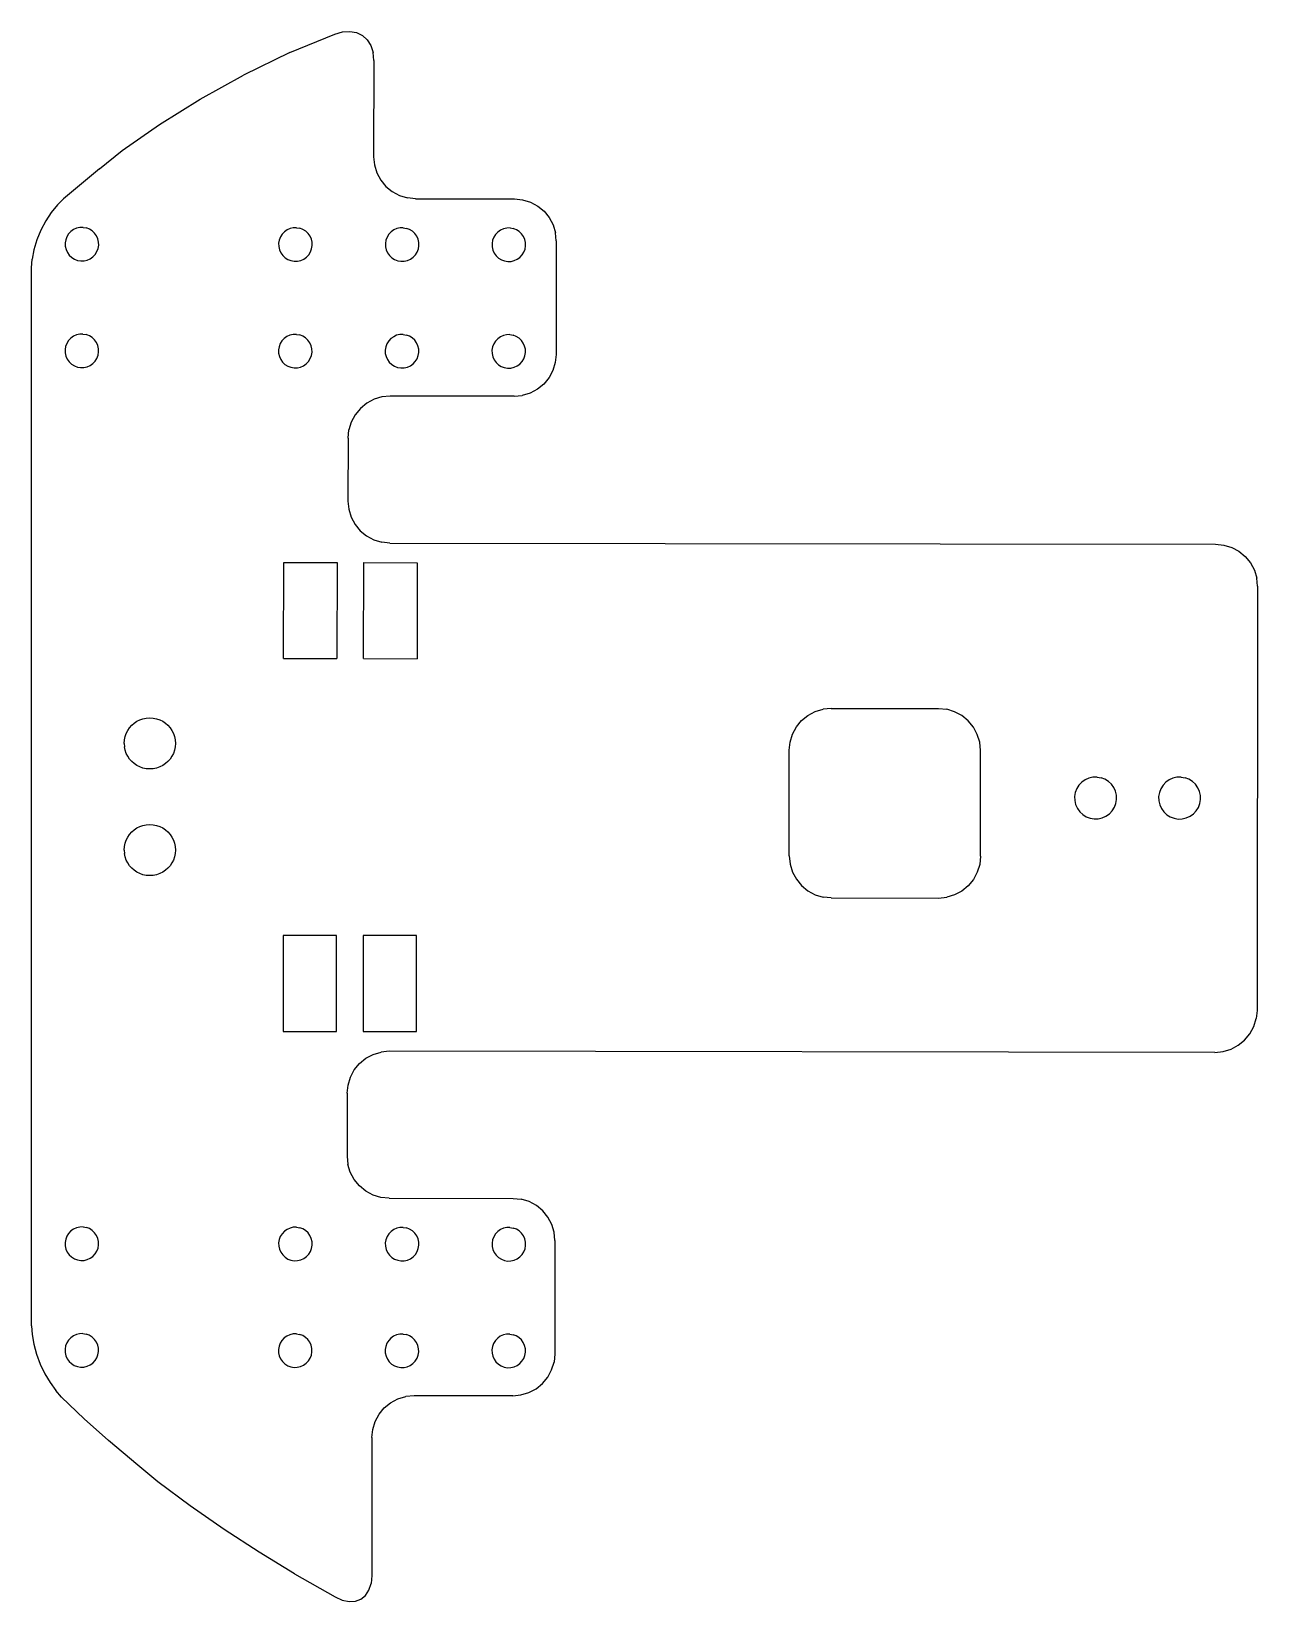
# Model space of a CAD drawing. Extents: x -13.4 to 15.8, y -19 to 18.3.
import ezdxf

# ---------------------------------------------------------------- set-up
doc = ezdxf.new("R2010")
doc.units = 0

msp = doc.modelspace()

# ---------------------------------------------------------------- linework, layer by layer
for p, q in [((-6.18, 18.281, 0), (-5.999, 18.335, 0)), ((-5.999, 18.335, 0), (-5.826, 18.349, 0)), ((-5.826, 18.349, 0), (-5.666, 18.321, 0)), ((-5.666, 18.321, 0), (-5.525, 18.254, 0)), ((-7.255, 17.843, 0), (-6.18, 18.281, 0)), ((-5.525, 18.254, 0), (-5.41, 18.149, 0)), ((-5.41, 18.149, 0), (-5.325, 18.011, 0)), ((-5.325, 18.011, 0), (-5.273, 17.845, 0)), ((-7.255, 17.843, 0), (-8.359, 17.303, 0)), ((-5.255, 17.657, 0), (-5.273, 17.845, 0)), ((-5.255, 17.657, 0), (-5.258, 15.365, 0)), ((-9.39, 16.732, 0), (-8.359, 17.303, 0)), ((-10.352, 16.132, 0), (-9.39, 16.732, 0)), ((-11.242, 15.509, 0), (-10.352, 16.132, 0)), ((-11.783, 15.08, 0), (-11.242, 15.509, 0)), ((-5.258, 15.365, 0), (-5.239, 15.17, 0)), ((-11.783, 15.08, 0), (-12.636, 14.363, 0)), ((-5.239, 15.17, 0), (-5.182, 14.982, 0)), ((-5.182, 14.982, 0), (-5.09, 14.809, 0)), ((-5.09, 14.809, 0), (-4.966, 14.657, 0)), ((-4.966, 14.657, 0), (-4.815, 14.533, 0)), ((-12.785, 14.218, 0), (-12.929, 14.04, 0)), ((-12.636, 14.363, 0), (-12.785, 14.218, 0)), ((-4.815, 14.533, 0), (-4.642, 14.44, 0)), ((-4.642, 14.44, 0), (-4.454, 14.383, 0)), ((-4.259, 14.364, 0), (-4.454, 14.383, 0)), ((-4.259, 14.364, 0), (-1.909, 14.361, 0)), ((-1.909, 14.361, 0), (-1.714, 14.341, 0)), ((-1.714, 14.341, 0), (-1.527, 14.284, 0)), ((-1.527, 14.284, 0), (-1.354, 14.191, 0)), ((-13.061, 13.837, 0), (-13.177, 13.615, 0)), ((-12.929, 14.04, 0), (-13.061, 13.837, 0)), ((-1.354, 14.191, 0), (-1.203, 14.067, 0)), ((-1.203, 14.067, 0), (-1.078, 13.915, 0)), ((-1.078, 13.915, 0), (-0.986, 13.742, 0)), ((-13.177, 13.615, 0), (-13.272, 13.383, 0)), ((-12.558, 13.461, 0), (-12.586, 13.388, 0)), ((-12.516, 13.528, 0), (-12.558, 13.461, 0)), ((-12.462, 13.585, 0), (-12.516, 13.528, 0)), ((-12.398, 13.63, 0), (-12.462, 13.585, 0)), ((-12.327, 13.662, 0), (-12.398, 13.63, 0)), ((-12.25, 13.68, 0), (-12.327, 13.662, 0)), ((-12.172, 13.682, 0), (-12.25, 13.68, 0)), ((-12.172, 13.682, 0), (-12.094, 13.669, 0)), ((-12.021, 13.641, 0), (-12.094, 13.669, 0)), ((-11.955, 13.599, 0), (-12.021, 13.641, 0)), ((-11.898, 13.545, 0), (-11.955, 13.599, 0)), ((-11.852, 13.481, 0), (-11.898, 13.545, 0)), ((-11.82, 13.41, 0), (-11.852, 13.481, 0)), ((-7.436, 13.521, 0), (-7.478, 13.455, 0)), ((-7.382, 13.578, 0), (-7.436, 13.521, 0)), ((-7.318, 13.624, 0), (-7.382, 13.578, 0)), ((-7.247, 13.656, 0), (-7.318, 13.624, 0)), ((-7.17, 13.673, 0), (-7.247, 13.656, 0)), ((-7.092, 13.675, 0), (-7.17, 13.673, 0)), ((-7.092, 13.675, 0), (-7.014, 13.662, 0)), ((-6.941, 13.634, 0), (-7.014, 13.662, 0)), ((-6.875, 13.593, 0), (-6.941, 13.634, 0)), ((-6.818, 13.539, 0), (-6.875, 13.593, 0)), ((-6.772, 13.475, 0), (-6.818, 13.539, 0)), ((-6.74, 13.403, 0), (-6.772, 13.475, 0)), ((-4.896, 13.518, 0), (-4.938, 13.451, 0)), ((-4.842, 13.575, 0), (-4.896, 13.518, 0)), ((-4.778, 13.62, 0), (-4.842, 13.575, 0)), ((-4.707, 13.652, 0), (-4.778, 13.62, 0)), ((-4.63, 13.67, 0), (-4.707, 13.652, 0)), ((-4.552, 13.672, 0), (-4.63, 13.67, 0)), ((-4.552, 13.672, 0), (-4.474, 13.659, 0)), ((-4.401, 13.631, 0), (-4.474, 13.659, 0)), ((-4.335, 13.589, 0), (-4.401, 13.631, 0)), ((-4.278, 13.535, 0), (-4.335, 13.589, 0)), ((-4.232, 13.471, 0), (-4.278, 13.535, 0)), ((-4.2, 13.4, 0), (-4.232, 13.471, 0)), ((-2.356, 13.514, 0), (-2.398, 13.448, 0)), ((-2.302, 13.571, 0), (-2.356, 13.514, 0)), ((-2.238, 13.617, 0), (-2.302, 13.571, 0)), ((-2.167, 13.649, 0), (-2.238, 13.617, 0)), ((-2.09, 13.666, 0), (-2.167, 13.649, 0)), ((-2.012, 13.669, 0), (-2.09, 13.666, 0)), ((-2.012, 13.669, 0), (-1.934, 13.655, 0)), ((-1.861, 13.627, 0), (-1.934, 13.655, 0)), ((-1.795, 13.586, 0), (-1.861, 13.627, 0)), ((-1.738, 13.532, 0), (-1.795, 13.586, 0)), ((-1.692, 13.468, 0), (-1.738, 13.532, 0)), ((-1.66, 13.396, 0), (-1.692, 13.468, 0)), ((-0.986, 13.742, 0), (-0.93, 13.554, 0)), ((-0.911, 13.359, 0), (-0.93, 13.554, 0)), ((-13.343, 13.151, 0), (-13.387, 12.927, 0)), ((-13.272, 13.383, 0), (-13.343, 13.151, 0)), ((-12.586, 13.388, 0), (-12.599, 13.311, 0)), ((-12.599, 13.311, 0), (-12.596, 13.232, 0)), ((-12.596, 13.232, 0), (-12.579, 13.156, 0)), ((-12.579, 13.156, 0), (-12.547, 13.084, 0)), ((-11.883, 13.038, 0), (-11.842, 13.104, 0)), ((-11.842, 13.104, 0), (-11.814, 13.178, 0)), ((-11.803, 13.333, 0), (-11.82, 13.41, 0)), ((-11.814, 13.178, 0), (-11.801, 13.255, 0)), ((-11.801, 13.255, 0), (-11.803, 13.333, 0)), ((-7.506, 13.381, 0), (-7.519, 13.304, 0)), ((-7.519, 13.304, 0), (-7.516, 13.226, 0)), ((-7.516, 13.226, 0), (-7.499, 13.149, 0)), ((-7.478, 13.455, 0), (-7.506, 13.381, 0)), ((-7.499, 13.149, 0), (-7.467, 13.078, 0)), ((-6.803, 13.031, 0), (-6.762, 13.098, 0)), ((-6.762, 13.098, 0), (-6.734, 13.171, 0)), ((-6.723, 13.327, 0), (-6.74, 13.403, 0)), ((-6.734, 13.171, 0), (-6.721, 13.248, 0)), ((-6.721, 13.248, 0), (-6.723, 13.327, 0)), ((-4.966, 13.378, 0), (-4.979, 13.301, 0)), ((-4.979, 13.301, 0), (-4.976, 13.222, 0)), ((-4.976, 13.222, 0), (-4.959, 13.146, 0)), ((-4.938, 13.451, 0), (-4.966, 13.378, 0)), ((-4.959, 13.146, 0), (-4.927, 13.074, 0)), ((-4.263, 13.028, 0), (-4.222, 13.094, 0)), ((-4.222, 13.094, 0), (-4.194, 13.168, 0)), ((-4.183, 13.323, 0), (-4.2, 13.4, 0)), ((-4.194, 13.168, 0), (-4.181, 13.245, 0)), ((-4.181, 13.245, 0), (-4.183, 13.323, 0)), ((-2.426, 13.375, 0), (-2.439, 13.297, 0)), ((-2.439, 13.297, 0), (-2.436, 13.219, 0)), ((-2.436, 13.219, 0), (-2.419, 13.143, 0)), ((-2.398, 13.448, 0), (-2.426, 13.375, 0)), ((-2.419, 13.143, 0), (-2.387, 13.071, 0)), ((-1.723, 13.025, 0), (-1.682, 13.091, 0)), ((-1.682, 13.091, 0), (-1.654, 13.164, 0)), ((-1.643, 13.32, 0), (-1.66, 13.396, 0)), ((-1.654, 13.164, 0), (-1.641, 13.242, 0)), ((-1.641, 13.242, 0), (-1.643, 13.32, 0)), ((-0.911, 13.359, 0), (-0.914, 10.659, 0)), ((-13.402, -12.473), (-13.401, 12.719, 0)), ((-13.401, 12.719, 0), (-13.387, 12.927, 0)), ((-12.547, 13.084, 0), (-12.501, 13.021, 0)), ((-12.501, 13.021, 0), (-12.444, 12.967, 0)), ((-12.444, 12.967, 0), (-12.378, 12.925, 0)), ((-12.378, 12.925, 0), (-12.305, 12.897, 0)), ((-12.305, 12.897, 0), (-12.228, 12.884, 0)), ((-12.228, 12.884, 0), (-12.149, 12.886, 0)), ((-12.149, 12.886, 0), (-12.073, 12.904, 0)), ((-12.073, 12.904, 0), (-12.001, 12.936, 0)), ((-12.001, 12.936, 0), (-11.937, 12.981, 0)), ((-11.937, 12.981, 0), (-11.883, 13.038, 0)), ((-7.467, 13.078, 0), (-7.421, 13.014, 0)), ((-7.421, 13.014, 0), (-7.364, 12.96, 0)), ((-7.364, 12.96, 0), (-7.298, 12.918, 0)), ((-7.298, 12.918, 0), (-7.225, 12.89, 0)), ((-7.225, 12.89, 0), (-7.148, 12.877, 0)), ((-7.148, 12.877, 0), (-7.069, 12.879, 0)), ((-7.069, 12.879, 0), (-6.993, 12.897, 0)), ((-6.993, 12.897, 0), (-6.921, 12.929, 0)), ((-6.921, 12.929, 0), (-6.857, 12.974, 0)), ((-6.857, 12.974, 0), (-6.803, 13.031, 0)), ((-4.927, 13.074, 0), (-4.881, 13.01, 0)), ((-4.881, 13.01, 0), (-4.824, 12.957, 0)), ((-4.824, 12.957, 0), (-4.758, 12.915, 0)), ((-4.758, 12.915, 0), (-4.685, 12.887, 0)), ((-4.685, 12.887, 0), (-4.608, 12.874, 0)), ((-4.608, 12.874, 0), (-4.529, 12.876, 0)), ((-4.529, 12.876, 0), (-4.453, 12.894, 0)), ((-4.453, 12.894, 0), (-4.381, 12.926, 0)), ((-4.381, 12.926, 0), (-4.317, 12.971, 0)), ((-4.317, 12.971, 0), (-4.263, 13.028, 0)), ((-2.387, 13.071, 0), (-2.341, 13.007, 0)), ((-2.341, 13.007, 0), (-2.284, 12.953, 0)), ((-2.284, 12.953, 0), (-2.218, 12.912, 0)), ((-2.218, 12.912, 0), (-2.145, 12.884, 0)), ((-2.145, 12.884, 0), (-2.068, 12.87, 0)), ((-2.068, 12.87, 0), (-1.989, 12.873, 0)), ((-1.989, 12.873, 0), (-1.913, 12.89, 0)), ((-1.913, 12.89, 0), (-1.841, 12.922, 0)), ((-1.841, 12.922, 0), (-1.777, 12.968, 0)), ((-1.777, 12.968, 0), (-1.723, 13.025, 0)), ((-12.589, 10.848, 0), (-12.602, 10.771, 0)), ((-12.561, 10.921, 0), (-12.589, 10.848, 0)), ((-12.519, 10.988, 0), (-12.561, 10.921, 0)), ((-12.465, 11.045, 0), (-12.519, 10.988, 0)), ((-12.401, 11.09, 0), (-12.465, 11.045, 0)), ((-12.33, 11.122, 0), (-12.401, 11.09, 0)), ((-12.253, 11.14, 0), (-12.33, 11.122, 0)), ((-12.175, 11.142, 0), (-12.253, 11.14, 0)), ((-12.175, 11.142, 0), (-12.098, 11.129, 0)), ((-12.024, 11.101, 0), (-12.098, 11.129, 0)), ((-11.958, 11.059, 0), (-12.024, 11.101, 0)), ((-11.901, 11.005, 0), (-11.958, 11.059, 0)), ((-11.856, 10.941, 0), (-11.901, 11.005, 0)), ((-11.824, 10.87, 0), (-11.856, 10.941, 0)), ((-11.806, 10.793, 0), (-11.824, 10.87, 0)), ((-7.481, 10.915, 0), (-7.509, 10.841, 0)), ((-7.439, 10.981, 0), (-7.481, 10.915, 0)), ((-7.385, 11.038, 0), (-7.439, 10.981, 0)), ((-7.321, 11.084, 0), (-7.385, 11.038, 0)), ((-7.25, 11.116, 0), (-7.321, 11.084, 0)), ((-7.173, 11.133, 0), (-7.25, 11.116, 0)), ((-7.095, 11.135, 0), (-7.173, 11.133, 0)), ((-7.095, 11.135, 0), (-7.018, 11.122, 0)), ((-6.944, 11.094, 0), (-7.018, 11.122, 0)), ((-6.878, 11.053, 0), (-6.944, 11.094, 0)), ((-6.821, 10.999, 0), (-6.878, 11.053, 0)), ((-6.776, 10.935, 0), (-6.821, 10.999, 0)), ((-6.744, 10.863, 0), (-6.776, 10.935, 0)), ((-6.726, 10.787, 0), (-6.744, 10.863, 0)), ((-4.941, 10.911, 0), (-4.969, 10.838, 0)), ((-4.899, 10.978, 0), (-4.941, 10.911, 0)), ((-4.845, 11.035, 0), (-4.899, 10.978, 0)), ((-4.781, 11.08, 0), (-4.845, 11.035, 0)), ((-4.71, 11.112, 0), (-4.781, 11.08, 0)), ((-4.633, 11.13, 0), (-4.71, 11.112, 0)), ((-4.555, 11.132, 0), (-4.633, 11.13, 0)), ((-4.555, 11.132, 0), (-4.478, 11.119, 0)), ((-4.404, 11.091, 0), (-4.478, 11.119, 0)), ((-4.338, 11.049, 0), (-4.404, 11.091, 0)), ((-4.281, 10.995, 0), (-4.338, 11.049, 0)), ((-4.236, 10.931, 0), (-4.281, 10.995, 0)), ((-4.204, 10.86, 0), (-4.236, 10.931, 0)), ((-4.186, 10.783, 0), (-4.204, 10.86, 0)), ((-2.401, 10.908, 0), (-2.429, 10.835, 0)), ((-2.359, 10.974, 0), (-2.401, 10.908, 0)), ((-2.305, 11.031, 0), (-2.359, 10.974, 0)), ((-2.241, 11.077, 0), (-2.305, 11.031, 0)), ((-2.17, 11.109, 0), (-2.241, 11.077, 0)), ((-2.093, 11.126, 0), (-2.17, 11.109, 0)), ((-2.015, 11.129, 0), (-2.093, 11.126, 0)), ((-2.015, 11.129, 0), (-1.938, 11.115, 0)), ((-1.864, 11.087, 0), (-1.938, 11.115, 0)), ((-1.798, 11.046, 0), (-1.864, 11.087, 0)), ((-1.741, 10.992, 0), (-1.798, 11.046, 0)), ((-1.696, 10.928, 0), (-1.741, 10.992, 0)), ((-1.664, 10.856, 0), (-1.696, 10.928, 0)), ((-1.646, 10.78, 0), (-1.664, 10.856, 0)), ((-12.602, 10.771, 0), (-12.6, 10.692, 0)), ((-12.6, 10.692, 0), (-12.582, 10.616, 0)), ((-12.582, 10.616, 0), (-12.55, 10.544, 0)), ((-12.55, 10.544, 0), (-12.505, 10.481, 0)), ((-12.505, 10.481, 0), (-12.448, 10.427, 0)), ((-11.941, 10.441, 0), (-11.887, 10.498, 0)), ((-11.887, 10.498, 0), (-11.845, 10.564, 0)), ((-11.845, 10.564, 0), (-11.817, 10.638, 0)), ((-11.817, 10.638, 0), (-11.804, 10.715, 0)), ((-11.804, 10.715, 0), (-11.806, 10.793, 0)), ((-7.509, 10.841, 0), (-7.522, 10.764, 0)), ((-7.522, 10.764, 0), (-7.52, 10.686, 0)), ((-7.52, 10.686, 0), (-7.502, 10.609, 0)), ((-7.502, 10.609, 0), (-7.47, 10.538, 0)), ((-7.47, 10.538, 0), (-7.425, 10.474, 0)), ((-7.425, 10.474, 0), (-7.368, 10.42, 0)), ((-6.861, 10.434, 0), (-6.807, 10.491, 0)), ((-6.807, 10.491, 0), (-6.765, 10.558, 0)), ((-6.765, 10.558, 0), (-6.737, 10.631, 0)), ((-6.737, 10.631, 0), (-6.724, 10.708, 0)), ((-6.724, 10.708, 0), (-6.726, 10.787, 0)), ((-4.969, 10.838, 0), (-4.982, 10.761, 0)), ((-4.982, 10.761, 0), (-4.98, 10.682, 0)), ((-4.98, 10.682, 0), (-4.962, 10.606, 0)), ((-4.962, 10.606, 0), (-4.93, 10.534, 0)), ((-4.93, 10.534, 0), (-4.885, 10.47, 0)), ((-4.885, 10.47, 0), (-4.828, 10.417, 0)), ((-4.321, 10.431, 0), (-4.267, 10.488, 0)), ((-4.267, 10.488, 0), (-4.225, 10.554, 0)), ((-4.225, 10.554, 0), (-4.197, 10.628, 0)), ((-4.197, 10.628, 0), (-4.184, 10.705, 0)), ((-4.184, 10.705, 0), (-4.186, 10.783, 0)), ((-2.429, 10.835, 0), (-2.442, 10.757, 0)), ((-2.442, 10.757, 0), (-2.44, 10.679, 0)), ((-2.44, 10.679, 0), (-2.422, 10.603, 0)), ((-2.422, 10.603, 0), (-2.39, 10.531, 0)), ((-2.39, 10.531, 0), (-2.345, 10.467, 0)), ((-1.781, 10.428, 0), (-1.727, 10.485, 0)), ((-1.727, 10.485, 0), (-1.685, 10.551, 0)), ((-1.685, 10.551, 0), (-1.657, 10.624, 0)), ((-1.657, 10.624, 0), (-1.644, 10.702, 0)), ((-1.644, 10.702, 0), (-1.646, 10.78, 0)), ((-0.914, 10.659, 0), (-0.934, 10.464, 0)), ((-12.448, 10.427, 0), (-12.381, 10.385, 0)), ((-12.381, 10.385, 0), (-12.308, 10.357, 0)), ((-12.308, 10.357, 0), (-12.231, 10.344, 0)), ((-12.231, 10.344, 0), (-12.152, 10.346, 0)), ((-12.152, 10.346, 0), (-12.076, 10.364, 0)), ((-12.076, 10.364, 0), (-12.004, 10.396, 0)), ((-12.004, 10.396, 0), (-11.941, 10.441, 0)), ((-7.368, 10.42, 0), (-7.301, 10.378, 0)), ((-7.301, 10.378, 0), (-7.228, 10.35, 0)), ((-7.228, 10.35, 0), (-7.151, 10.337, 0)), ((-7.151, 10.337, 0), (-7.072, 10.339, 0)), ((-7.072, 10.339, 0), (-6.996, 10.357, 0)), ((-6.996, 10.357, 0), (-6.924, 10.389, 0)), ((-6.924, 10.389, 0), (-6.861, 10.434, 0)), ((-4.828, 10.417, 0), (-4.761, 10.375, 0)), ((-4.761, 10.375, 0), (-4.688, 10.347, 0)), ((-4.688, 10.347, 0), (-4.611, 10.334, 0)), ((-4.611, 10.334, 0), (-4.532, 10.336, 0)), ((-4.532, 10.336, 0), (-4.456, 10.354, 0)), ((-4.456, 10.354, 0), (-4.384, 10.386, 0)), ((-4.384, 10.386, 0), (-4.321, 10.431, 0)), ((-2.345, 10.467, 0), (-2.288, 10.413, 0)), ((-2.288, 10.413, 0), (-2.221, 10.372, 0)), ((-2.221, 10.372, 0), (-2.148, 10.344, 0)), ((-2.148, 10.344, 0), (-2.071, 10.33, 0)), ((-2.071, 10.33, 0), (-1.992, 10.333, 0)), ((-1.992, 10.333, 0), (-1.916, 10.35, 0)), ((-1.916, 10.35, 0), (-1.844, 10.382, 0)), ((-1.844, 10.382, 0), (-1.781, 10.428, 0)), ((-1.084, 10.104, 0), (-1.208, 9.952, 0)), ((-0.991, 10.277, 0), (-1.084, 10.104, 0)), ((-0.934, 10.464, 0), (-0.991, 10.277, 0)), ((-1.533, 9.736, 0), (-1.72, 9.679, 0)), ((-1.36, 9.828, 0), (-1.533, 9.736, 0)), ((-1.208, 9.952, 0), (-1.36, 9.828, 0)), ((-5.573, 9.372, 0), (-5.698, 9.221, 0)), ((-5.421, 9.497, 0), (-5.573, 9.372, 0)), ((-5.248, 9.589, 0), (-5.421, 9.497, 0)), ((-5.061, 9.645, 0), (-5.248, 9.589, 0)), ((-4.866, 9.664, 0), (-5.061, 9.645, 0)), ((-1.916, 9.661, 0), (-4.866, 9.664, 0)), ((-1.916, 9.661, 0), (-1.72, 9.679, 0)), ((-5.79, 9.048, 0), (-5.847, 8.861, 0)), ((-5.698, 9.221, 0), (-5.79, 9.048, 0)), ((-5.867, 8.666, 0), (-5.869, 7.166, 0)), ((-5.867, 8.666, 0), (-5.847, 8.861, 0)), ((-5.869, 7.166, 0), (-5.85, 6.971, 0)), ((-5.85, 6.971, 0), (-5.793, 6.783, 0)), ((-5.793, 6.783, 0), (-5.701, 6.61, 0)), ((-5.701, 6.61, 0), (-5.577, 6.458, 0)), ((-5.577, 6.458, 0), (-5.426, 6.334, 0)), ((-5.426, 6.334, 0), (-5.253, 6.241, 0)), ((-5.253, 6.241, 0), (-5.065, 6.184, 0)), ((-4.87, 6.164, 0), (-5.065, 6.184, 0)), ((-4.87, 6.164, 0), (14.78, 6.138, 0)), ((14.78, 6.138, 0), (14.975, 6.119, 0)), ((14.975, 6.119, 0), (15.162, 6.062, 0)), ((15.162, 6.062, 0), (15.335, 5.969, 0)), ((-7.401, 3.419, 0), (-7.395, 5.705, 0)), ((-7.395, 5.705, 0), (-6.125, 5.702, 0)), ((-6.125, 5.702, 0), (-6.131, 3.416, 0)), ((-5.496, 3.414, 0), (-5.49, 5.7, 0)), ((-5.49, 5.7, 0), (-4.22, 5.697, 0)), ((-4.22, 5.697, 0), (-4.226, 3.411, 0)), ((15.335, 5.969, 0), (15.487, 5.845, 0)), ((15.487, 5.845, 0), (15.611, 5.693, 0)), ((15.611, 5.693, 0), (15.703, 5.52, 0)), ((15.703, 5.52, 0), (15.76, 5.332, 0)), ((15.778, 5.137, 0), (15.76, 5.332, 0)), ((15.778, 5.137, 0), (15.765, -4.963, 0)), ((-7.401, 3.419, 0), (-6.131, 3.416, 0)), ((-5.496, 3.414, 0), (-4.226, 3.411, 0)), ((-11.016, 1.827, 0), (-10.957, 1.878, 0)), ((-10.957, 1.878, 0), (-10.893, 1.922, 0)), ((-10.893, 1.922, 0), (-10.822, 1.957, 0)), ((-10.822, 1.957, 0), (-10.747, 1.983, 0)), ((-10.747, 1.983, 0), (-10.668, 2, 0)), ((-10.668, 2, 0), (-10.585, 2.005, 0)), ((-10.585, 2.005, 0), (-10.502, 2, 0)), ((-10.502, 2, 0), (-10.423, 1.983, 0)), ((-10.423, 1.983, 0), (-10.348, 1.957, 0)), ((-10.348, 1.957, 0), (-10.277, 1.922, 0)), ((-10.277, 1.922, 0), (-10.213, 1.878, 0)), ((-10.213, 1.878, 0), (-10.154, 1.827, 0)), ((4.803, 1.787, 0), (4.927, 1.938, 0)), ((4.927, 1.938, 0), (5.079, 2.062, 0)), ((5.079, 2.062, 0), (5.252, 2.154, 0)), ((5.252, 2.154, 0), (5.439, 2.211, 0)), ((5.634, 2.23, 0), (5.439, 2.211, 0)), ((5.634, 2.23, 0), (8.185, 2.227, 0)), ((8.185, 2.227, 0), (8.38, 2.207, 0)), ((8.568, 2.15, 0), (8.38, 2.207, 0)), ((8.741, 2.058, 0), (8.568, 2.15, 0)), ((8.892, 1.933, 0), (8.741, 2.058, 0)), ((9.017, 1.781, 0), (8.892, 1.933, 0)), ((-11.189, 1.478, 0), (-11.173, 1.558, 0)), ((-11.173, 1.558, 0), (-11.147, 1.633, 0)), ((-11.147, 1.633, 0), (-11.111, 1.703, 0)), ((-11.111, 1.703, 0), (-11.068, 1.768, 0)), ((-11.068, 1.768, 0), (-11.016, 1.827, 0)), ((-10.154, 1.827, 0), (-10.102, 1.768, 0)), ((-10.102, 1.768, 0), (-10.059, 1.703, 0)), ((-10.059, 1.703, 0), (-10.023, 1.633, 0)), ((-10.023, 1.633, 0), (-9.997, 1.558, 0)), ((-9.997, 1.558, 0), (-9.981, 1.478, 0)), ((4.654, 1.426, 0), (4.711, 1.614, 0)), ((4.711, 1.614, 0), (4.803, 1.787, 0)), ((9.109, 1.608, 0), (9.017, 1.781, 0)), ((9.166, 1.421, 0), (9.109, 1.608, 0)), ((-11.195, 1.396, 0), (-11.189, 1.478, 0)), ((-11.195, 1.396, 0), (-11.189, 1.313, 0)), ((-11.173, 1.234, 0), (-11.189, 1.313, 0)), ((-11.147, 1.158, 0), (-11.173, 1.234, 0)), ((-11.111, 1.088, 0), (-11.147, 1.158, 0)), ((-10.023, 1.158, 0), (-10.059, 1.088, 0)), ((-9.997, 1.234, 0), (-10.023, 1.158, 0)), ((-9.981, 1.313, 0), (-9.997, 1.234, 0)), ((-9.981, 1.478, 0), (-9.975, 1.396, 0)), ((-9.975, 1.396, 0), (-9.981, 1.313, 0)), ((4.634, 1.231, 0), (4.654, 1.426, 0)), ((4.634, -1.284, 0), (4.634, 1.231, 0)), ((9.185, 1.226, 0), (9.166, 1.421, 0)), ((9.185, -1.29, 0), (9.185, 1.226, 0)), ((-11.068, 1.023, 0), (-11.111, 1.088, 0)), ((-11.016, 0.965, 0), (-11.068, 1.023, 0)), ((-10.957, 0.913, 0), (-11.016, 0.965, 0)), ((-10.893, 0.869, 0), (-10.957, 0.913, 0)), ((-10.822, 0.834, 0), (-10.893, 0.869, 0)), ((-10.747, 0.808, 0), (-10.822, 0.834, 0)), ((-10.668, 0.792, 0), (-10.747, 0.808, 0)), ((-10.585, 0.786, 0), (-10.668, 0.792, 0)), ((-10.502, 0.792, 0), (-10.585, 0.786, 0)), ((-10.423, 0.808, 0), (-10.502, 0.792, 0)), ((-10.348, 0.834, 0), (-10.423, 0.808, 0)), ((-10.277, 0.869, 0), (-10.348, 0.834, 0)), ((-10.213, 0.913, 0), (-10.277, 0.869, 0)), ((-10.154, 0.965, 0), (-10.213, 0.913, 0)), ((-10.102, 1.023, 0), (-10.154, 0.965, 0)), ((-10.059, 1.088, 0), (-10.102, 1.023, 0)), ((11.528, 0.402, 0), (11.475, 0.319, 0)), ((11.595, 0.473, 0), (11.528, 0.402, 0)), ((11.675, 0.53, 0), (11.595, 0.473, 0)), ((11.764, 0.57, 0), (11.675, 0.53, 0)), ((11.86, 0.592, 0), (11.764, 0.57, 0)), ((11.958, 0.595, 0), (11.86, 0.592, 0)), ((11.958, 0.595, 0), (12.054, 0.578, 0)), ((12.146, 0.543, 0), (12.054, 0.578, 0)), ((12.229, 0.491, 0), (12.146, 0.543, 0)), ((12.3, 0.424, 0), (12.229, 0.491, 0)), ((12.357, 0.344, 0), (12.3, 0.424, 0)), ((13.528, 0.399, 0), (13.475, 0.316, 0)), ((13.595, 0.47, 0), (13.528, 0.399, 0)), ((13.675, 0.527, 0), (13.595, 0.47, 0)), ((13.764, 0.567, 0), (13.675, 0.527, 0)), ((13.86, 0.589, 0), (13.764, 0.567, 0)), ((13.958, 0.592, 0), (13.86, 0.589, 0)), ((13.958, 0.592, 0), (14.054, 0.576, 0)), ((14.146, 0.541, 0), (14.054, 0.576, 0)), ((14.229, 0.488, 0), (14.146, 0.541, 0)), ((14.3, 0.421, 0), (14.229, 0.488, 0)), ((14.357, 0.341, 0), (14.3, 0.421, 0)), ((11.441, 0.227, 0), (11.424, 0.131, 0)), ((11.424, 0.131, 0), (11.427, 0.033, 0)), ((11.427, 0.033, 0), (11.449, -0.063, 0)), ((11.475, 0.319, 0), (11.441, 0.227, 0)), ((12.397, 0.254, 0), (12.357, 0.344, 0)), ((12.419, 0.159, 0), (12.397, 0.254, 0)), ((12.405, -0.036, 0), (12.422, 0.061, 0)), ((12.422, 0.061, 0), (12.419, 0.159, 0)), ((13.441, 0.225, 0), (13.424, 0.128, 0)), ((13.424, 0.128, 0), (13.427, 0.03, 0)), ((13.427, 0.03, 0), (13.449, -0.066, 0)), ((13.475, 0.316, 0), (13.441, 0.225, 0)), ((14.397, 0.252, 0), (14.357, 0.341, 0)), ((14.419, 0.156, 0), (14.397, 0.252, 0)), ((14.405, -0.038, 0), (14.422, 0.058, 0)), ((14.422, 0.058, 0), (14.419, 0.156, 0)), ((11.449, -0.063, 0), (11.489, -0.152, 0)), ((11.489, -0.152, 0), (11.546, -0.232, 0)), ((11.546, -0.232, 0), (11.617, -0.3, 0)), ((11.617, -0.3, 0), (11.7, -0.352, 0)), ((11.7, -0.352, 0), (11.791, -0.387, 0)), ((12.082, -0.378, 0), (12.171, -0.338, 0)), ((12.171, -0.338, 0), (12.251, -0.282, 0)), ((12.251, -0.282, 0), (12.318, -0.21, 0)), ((12.318, -0.21, 0), (12.37, -0.127, 0)), ((12.37, -0.127, 0), (12.405, -0.036, 0)), ((13.449, -0.066, 0), (13.489, -0.155, 0)), ((13.489, -0.155, 0), (13.546, -0.235, 0)), ((13.546, -0.235, 0), (13.617, -0.302, 0)), ((13.617, -0.302, 0), (13.7, -0.354, 0)), ((13.7, -0.354, 0), (13.791, -0.389, 0)), ((14.082, -0.381, 0), (14.171, -0.341, 0)), ((14.171, -0.341, 0), (14.251, -0.284, 0)), ((14.251, -0.284, 0), (14.318, -0.213, 0)), ((14.318, -0.213, 0), (14.37, -0.13, 0)), ((14.37, -0.13, 0), (14.405, -0.038, 0)), ((-11.068, -0.772, 0), (-11.016, -0.713, 0)), ((-11.016, -0.713, 0), (-10.957, -0.662, 0)), ((-10.957, -0.662, 0), (-10.893, -0.618, 0)), ((-10.893, -0.618, 0), (-10.822, -0.583, 0)), ((-10.822, -0.583, 0), (-10.747, -0.557, 0)), ((-10.747, -0.557, 0), (-10.668, -0.54, 0)), ((-10.668, -0.54, 0), (-10.585, -0.535, 0)), ((-10.585, -0.535, 0), (-10.502, -0.54, 0)), ((-10.502, -0.54, 0), (-10.423, -0.557, 0)), ((-10.423, -0.557, 0), (-10.348, -0.583, 0)), ((-10.348, -0.583, 0), (-10.277, -0.618, 0)), ((-10.277, -0.618, 0), (-10.213, -0.662, 0)), ((-10.213, -0.662, 0), (-10.154, -0.713, 0)), ((-10.154, -0.713, 0), (-10.102, -0.772, 0)), ((11.791, -0.387, 0), (11.888, -0.403, 0)), ((11.888, -0.403, 0), (11.986, -0.4, 0)), ((11.986, -0.4, 0), (12.082, -0.378, 0)), ((13.791, -0.389, 0), (13.888, -0.406, 0)), ((13.888, -0.406, 0), (13.986, -0.403, 0)), ((13.986, -0.403, 0), (14.082, -0.381, 0)), ((-11.195, -1.144, 0), (-11.189, -1.062, 0)), ((-11.189, -1.062, 0), (-11.173, -0.982, 0)), ((-11.173, -0.982, 0), (-11.147, -0.907, 0)), ((-11.147, -0.907, 0), (-11.111, -0.837, 0)), ((-11.111, -0.837, 0), (-11.068, -0.772, 0)), ((-10.102, -0.772, 0), (-10.059, -0.837, 0)), ((-10.059, -0.837, 0), (-10.023, -0.907, 0)), ((-10.023, -0.907, 0), (-9.997, -0.982, 0)), ((-9.997, -0.982, 0), (-9.981, -1.062, 0)), ((-9.981, -1.062, 0), (-9.975, -1.144, 0)), ((-11.195, -1.144, 0), (-11.189, -1.227, 0)), ((-11.173, -1.306, 0), (-11.189, -1.227, 0)), ((-11.147, -1.382, 0), (-11.173, -1.306, 0)), ((-11.111, -1.452, 0), (-11.147, -1.382, 0)), ((-11.068, -1.517, 0), (-11.111, -1.452, 0)), ((-10.059, -1.452, 0), (-10.102, -1.517, 0)), ((-10.023, -1.382, 0), (-10.059, -1.452, 0)), ((-9.997, -1.306, 0), (-10.023, -1.382, 0)), ((-9.981, -1.227, 0), (-9.997, -1.306, 0)), ((-9.975, -1.144, 0), (-9.981, -1.227, 0)), ((4.634, -1.284, 0), (4.653, -1.479, 0)), ((4.653, -1.479, 0), (4.71, -1.667, 0)), ((9.166, -1.485, 0), (9.109, -1.673, 0)), ((9.185, -1.29, 0), (9.166, -1.485, 0)), ((-11.016, -1.575, 0), (-11.068, -1.517, 0)), ((-10.957, -1.627, 0), (-11.016, -1.575, 0)), ((-10.893, -1.671, 0), (-10.957, -1.627, 0)), ((-10.822, -1.706, 0), (-10.893, -1.671, 0)), ((-10.747, -1.732, 0), (-10.822, -1.706, 0)), ((-10.668, -1.748, 0), (-10.747, -1.732, 0)), ((-10.585, -1.754, 0), (-10.668, -1.748, 0)), ((-10.502, -1.748, 0), (-10.585, -1.754, 0)), ((-10.423, -1.732, 0), (-10.502, -1.748, 0)), ((-10.348, -1.706, 0), (-10.423, -1.732, 0)), ((-10.277, -1.671, 0), (-10.348, -1.706, 0)), ((-10.213, -1.627, 0), (-10.277, -1.671, 0)), ((-10.154, -1.575, 0), (-10.213, -1.627, 0)), ((-10.102, -1.517, 0), (-10.154, -1.575, 0)), ((4.71, -1.667, 0), (4.803, -1.84, 0)), ((4.803, -1.84, 0), (4.927, -1.992, 0)), ((9.016, -1.845, 0), (8.892, -1.997, 0)), ((9.109, -1.673, 0), (9.016, -1.845, 0)), ((4.927, -1.992, 0), (5.079, -2.116, 0)), ((5.079, -2.116, 0), (5.252, -2.209, 0)), ((5.252, -2.209, 0), (5.439, -2.266, 0)), ((8.568, -2.213, 0), (8.38, -2.27, 0)), ((8.74, -2.121, 0), (8.568, -2.213, 0)), ((8.892, -1.997, 0), (8.74, -2.121, 0)), ((5.634, -2.285, 0), (5.439, -2.266, 0)), ((5.634, -2.285, 0), (8.185, -2.289, 0)), ((8.185, -2.289, 0), (8.38, -2.27, 0)), ((-6.14, -3.176, 0), (-7.41, -3.176, 0)), ((-7.41, -3.176, 0), (-7.41, -5.462, 0)), ((-6.14, -5.462, 0), (-6.14, -3.176, 0)), ((-4.235, -3.176, 0), (-5.505, -3.176, 0)), ((-5.505, -3.176, 0), (-5.505, -5.462, 0)), ((-4.235, -5.462, 0), (-4.235, -3.176, 0)), ((15.688, -5.345, 0), (15.746, -5.158, 0)), ((15.765, -4.963, 0), (15.746, -5.158, 0)), ((-7.41, -5.462, 0), (-6.14, -5.462, 0)), ((-5.505, -5.462, 0), (-4.235, -5.462, 0)), ((15.471, -5.67, 0), (15.596, -5.518, 0)), ((15.596, -5.518, 0), (15.688, -5.345, 0)), ((-5.269, -6.011, 0), (-5.081, -5.954, 0)), ((-4.886, -5.936, 0), (-5.081, -5.954, 0)), ((14.764, -5.962, 0), (-4.886, -5.936, 0)), ((14.764, -5.962, 0), (14.959, -5.943, 0)), ((14.959, -5.943, 0), (15.147, -5.886, 0)), ((15.147, -5.886, 0), (15.32, -5.794, 0)), ((15.32, -5.794, 0), (15.471, -5.67, 0)), ((-5.718, -6.379, 0), (-5.594, -6.227, 0)), ((-5.594, -6.227, 0), (-5.442, -6.103, 0)), ((-5.442, -6.103, 0), (-5.269, -6.011, 0)), ((-5.868, -6.739, 0), (-5.811, -6.552, 0)), ((-5.811, -6.552, 0), (-5.718, -6.379, 0)), ((-5.888, -6.934, 0), (-5.89, -8.434, 0)), ((-5.888, -6.934, 0), (-5.868, -6.739, 0)), ((-5.89, -8.434, 0), (-5.871, -8.629, 0)), ((-5.814, -8.817, 0), (-5.871, -8.629, 0)), ((-5.722, -8.99, 0), (-5.814, -8.817, 0)), ((-5.598, -9.142, 0), (-5.722, -8.99, 0)), ((-5.446, -9.266, 0), (-5.598, -9.142, 0)), ((-5.273, -9.359, 0), (-5.446, -9.266, 0)), ((-5.086, -9.416, 0), (-5.273, -9.359, 0)), ((-4.891, -9.436, 0), (-5.086, -9.416, 0)), ((-4.891, -9.436, 0), (-1.941, -9.439, 0)), ((-1.941, -9.439, 0), (-1.746, -9.459, 0)), ((-1.558, -9.516, 0), (-1.746, -9.459, 0)), ((-1.385, -9.609, 0), (-1.558, -9.516, 0)), ((-1.234, -9.733, 0), (-1.385, -9.609, 0)), ((-1.11, -9.885, 0), (-1.234, -9.733, 0)), ((-1.018, -10.058, 0), (-1.11, -9.885, 0)), ((-0.961, -10.246, 0), (-1.018, -10.058, 0)), ((-12.587, -10.412, 0), (-12.6, -10.489, 0)), ((-12.559, -10.339, 0), (-12.587, -10.412, 0)), ((-12.517, -10.272, 0), (-12.559, -10.339, 0)), ((-12.463, -10.215, 0), (-12.517, -10.272, 0)), ((-12.399, -10.17, 0), (-12.463, -10.215, 0)), ((-12.328, -10.138, 0), (-12.399, -10.17, 0)), ((-12.251, -10.12, 0), (-12.328, -10.138, 0)), ((-12.173, -10.118, 0), (-12.251, -10.12, 0)), ((-12.173, -10.118, 0), (-12.095, -10.131, 0)), ((-12.022, -10.159, 0), (-12.095, -10.131, 0)), ((-11.956, -10.201, 0), (-12.022, -10.159, 0)), ((-11.899, -10.255, 0), (-11.956, -10.201, 0)), ((-11.853, -10.319, 0), (-11.899, -10.255, 0)), ((-11.821, -10.39, 0), (-11.853, -10.319, 0)), ((-11.804, -10.467, 0), (-11.821, -10.39, 0)), ((-11.802, -10.545, 0), (-11.804, -10.467, 0)), ((-7.507, -10.419, 0), (-7.52, -10.496, 0)), ((-7.479, -10.345, 0), (-7.507, -10.419, 0)), ((-7.437, -10.279, 0), (-7.479, -10.345, 0)), ((-7.383, -10.222, 0), (-7.437, -10.279, 0)), ((-7.319, -10.176, 0), (-7.383, -10.222, 0)), ((-7.248, -10.144, 0), (-7.319, -10.176, 0)), ((-7.171, -10.127, 0), (-7.248, -10.144, 0)), ((-7.093, -10.125, 0), (-7.171, -10.127, 0)), ((-7.093, -10.125, 0), (-7.015, -10.138, 0)), ((-6.942, -10.166, 0), (-7.015, -10.138, 0)), ((-6.876, -10.207, 0), (-6.942, -10.166, 0)), ((-6.819, -10.261, 0), (-6.876, -10.207, 0)), ((-6.773, -10.325, 0), (-6.819, -10.261, 0)), ((-6.741, -10.397, 0), (-6.773, -10.325, 0)), ((-6.724, -10.473, 0), (-6.741, -10.397, 0)), ((-4.967, -10.422, 0), (-4.98, -10.499, 0)), ((-4.939, -10.349, 0), (-4.967, -10.422, 0)), ((-4.897, -10.282, 0), (-4.939, -10.349, 0)), ((-4.843, -10.225, 0), (-4.897, -10.282, 0)), ((-4.779, -10.18, 0), (-4.843, -10.225, 0)), ((-4.708, -10.148, 0), (-4.779, -10.18, 0)), ((-4.631, -10.13, 0), (-4.708, -10.148, 0)), ((-4.553, -10.128, 0), (-4.631, -10.13, 0)), ((-4.553, -10.128, 0), (-4.475, -10.141, 0)), ((-4.402, -10.169, 0), (-4.475, -10.141, 0)), ((-4.336, -10.211, 0), (-4.402, -10.169, 0)), ((-4.279, -10.265, 0), (-4.336, -10.211, 0)), ((-4.233, -10.329, 0), (-4.279, -10.265, 0)), ((-4.201, -10.4, 0), (-4.233, -10.329, 0)), ((-4.184, -10.477, 0), (-4.201, -10.4, 0)), ((-2.427, -10.425, 0), (-2.44, -10.503, 0)), ((-2.399, -10.352, 0), (-2.427, -10.425, 0)), ((-2.357, -10.286, 0), (-2.399, -10.352, 0)), ((-2.303, -10.229, 0), (-2.357, -10.286, 0)), ((-2.239, -10.183, 0), (-2.303, -10.229, 0)), ((-2.168, -10.151, 0), (-2.239, -10.183, 0)), ((-2.091, -10.134, 0), (-2.168, -10.151, 0)), ((-2.013, -10.131, 0), (-2.091, -10.134, 0)), ((-2.013, -10.131, 0), (-1.935, -10.145, 0)), ((-1.862, -10.173, 0), (-1.935, -10.145, 0)), ((-1.796, -10.214, 0), (-1.862, -10.173, 0)), ((-1.739, -10.268, 0), (-1.796, -10.214, 0)), ((-1.693, -10.332, 0), (-1.739, -10.268, 0)), ((-1.661, -10.404, 0), (-1.693, -10.332, 0)), ((-1.644, -10.48, 0), (-1.661, -10.404, 0)), ((-0.942, -10.441, 0), (-0.961, -10.246, 0)), ((-0.942, -10.441, 0), (-0.946, -13.141, 0)), ((-12.6, -10.489, 0), (-12.597, -10.568, 0)), ((-12.597, -10.568, 0), (-12.58, -10.644, 0)), ((-12.58, -10.644, 0), (-12.548, -10.716, 0)), ((-12.548, -10.716, 0), (-12.503, -10.779, 0)), ((-12.503, -10.779, 0), (-12.446, -10.833, 0)), ((-12.446, -10.833, 0), (-12.379, -10.875, 0)), ((-12.002, -10.864, 0), (-11.938, -10.819, 0)), ((-11.938, -10.819, 0), (-11.884, -10.762, 0)), ((-11.884, -10.762, 0), (-11.843, -10.696, 0)), ((-11.843, -10.696, 0), (-11.815, -10.622, 0)), ((-11.815, -10.622, 0), (-11.802, -10.545, 0)), ((-7.52, -10.496, 0), (-7.517, -10.574, 0)), ((-7.517, -10.574, 0), (-7.5, -10.651, 0)), ((-7.5, -10.651, 0), (-7.468, -10.722, 0)), ((-7.468, -10.722, 0), (-7.423, -10.786, 0)), ((-7.423, -10.786, 0), (-7.366, -10.84, 0)), ((-7.366, -10.84, 0), (-7.299, -10.882, 0)), ((-6.922, -10.871, 0), (-6.858, -10.826, 0)), ((-6.858, -10.826, 0), (-6.804, -10.769, 0)), ((-6.804, -10.769, 0), (-6.763, -10.702, 0)), ((-6.763, -10.702, 0), (-6.735, -10.629, 0)), ((-6.735, -10.629, 0), (-6.722, -10.552, 0)), ((-6.722, -10.552, 0), (-6.724, -10.473, 0)), ((-4.98, -10.499, 0), (-4.977, -10.578, 0)), ((-4.977, -10.578, 0), (-4.96, -10.654, 0)), ((-4.96, -10.654, 0), (-4.928, -10.726, 0)), ((-4.928, -10.726, 0), (-4.883, -10.79, 0)), ((-4.883, -10.79, 0), (-4.826, -10.843, 0)), ((-4.382, -10.874, 0), (-4.318, -10.829, 0)), ((-4.318, -10.829, 0), (-4.264, -10.772, 0)), ((-4.264, -10.772, 0), (-4.223, -10.706, 0)), ((-4.223, -10.706, 0), (-4.195, -10.632, 0)), ((-4.195, -10.632, 0), (-4.182, -10.555, 0)), ((-4.182, -10.555, 0), (-4.184, -10.477, 0)), ((-2.44, -10.503, 0), (-2.437, -10.581, 0)), ((-2.437, -10.581, 0), (-2.42, -10.657, 0)), ((-2.42, -10.657, 0), (-2.388, -10.729, 0)), ((-2.388, -10.729, 0), (-2.343, -10.793, 0)), ((-2.343, -10.793, 0), (-2.286, -10.847, 0)), ((-1.842, -10.878, 0), (-1.778, -10.832, 0)), ((-1.778, -10.832, 0), (-1.724, -10.775, 0)), ((-1.724, -10.775, 0), (-1.683, -10.709, 0)), ((-1.683, -10.709, 0), (-1.655, -10.636, 0)), ((-1.655, -10.636, 0), (-1.642, -10.558, 0)), ((-1.642, -10.558, 0), (-1.644, -10.48, 0)), ((-12.379, -10.875, 0), (-12.306, -10.903, 0)), ((-12.306, -10.903, 0), (-12.229, -10.916, 0)), ((-12.229, -10.916, 0), (-12.15, -10.914, 0)), ((-12.15, -10.914, 0), (-12.074, -10.896, 0)), ((-12.074, -10.896, 0), (-12.002, -10.864, 0)), ((-7.299, -10.882, 0), (-7.226, -10.91, 0)), ((-7.226, -10.91, 0), (-7.149, -10.923, 0)), ((-7.149, -10.923, 0), (-7.07, -10.921, 0)), ((-7.07, -10.921, 0), (-6.994, -10.903, 0)), ((-6.994, -10.903, 0), (-6.922, -10.871, 0)), ((-4.826, -10.843, 0), (-4.759, -10.885, 0)), ((-4.759, -10.885, 0), (-4.686, -10.913, 0)), ((-4.686, -10.913, 0), (-4.609, -10.926, 0)), ((-4.609, -10.926, 0), (-4.53, -10.924, 0)), ((-4.53, -10.924, 0), (-4.454, -10.906, 0)), ((-4.454, -10.906, 0), (-4.382, -10.874, 0)), ((-2.286, -10.847, 0), (-2.219, -10.888, 0)), ((-2.219, -10.888, 0), (-2.146, -10.916, 0)), ((-2.146, -10.916, 0), (-2.069, -10.93, 0)), ((-2.069, -10.93, 0), (-1.99, -10.927, 0)), ((-1.99, -10.927, 0), (-1.914, -10.91, 0)), ((-1.914, -10.91, 0), (-1.842, -10.878, 0)), ((-13.402, -12.473), (-13.388, -12.681)), ((-13.388, -12.681), (-13.348, -12.908, 0)), ((-12.403, -12.71, 0), (-12.466, -12.755, 0)), ((-12.331, -12.678, 0), (-12.403, -12.71, 0)), ((-12.255, -12.66, 0), (-12.331, -12.678, 0)), ((-12.176, -12.658, 0), (-12.255, -12.66, 0)), ((-12.176, -12.658, 0), (-12.099, -12.671, 0)), ((-12.026, -12.699, 0), (-12.099, -12.671, 0)), ((-11.959, -12.741, 0), (-12.026, -12.699, 0)), ((-7.251, -12.684, 0), (-7.323, -12.716, 0)), ((-7.175, -12.667, 0), (-7.251, -12.684, 0)), ((-7.096, -12.665, 0), (-7.175, -12.667, 0)), ((-7.096, -12.665, 0), (-7.019, -12.678, 0)), ((-6.946, -12.706, 0), (-7.019, -12.678, 0)), ((-6.879, -12.747, 0), (-6.946, -12.706, 0)), ((-4.711, -12.688, 0), (-4.783, -12.72, 0)), ((-4.635, -12.67, 0), (-4.711, -12.688, 0)), ((-4.556, -12.668, 0), (-4.635, -12.67, 0)), ((-4.556, -12.668, 0), (-4.479, -12.681, 0)), ((-4.406, -12.709, 0), (-4.479, -12.681, 0)), ((-4.339, -12.751, 0), (-4.406, -12.709, 0)), ((-2.171, -12.691, 0), (-2.243, -12.723, 0)), ((-2.095, -12.674, 0), (-2.171, -12.691, 0)), ((-2.016, -12.671, 0), (-2.095, -12.674, 0)), ((-2.016, -12.671, 0), (-1.939, -12.685, 0)), ((-1.866, -12.713, 0), (-1.939, -12.685, 0)), ((-13.348, -12.908, 0), (-13.281, -13.145, 0)), ((-12.59, -12.952, 0), (-12.603, -13.029, 0)), ((-12.603, -13.029, 0), (-12.601, -13.108, 0)), ((-12.562, -12.879, 0), (-12.59, -12.952, 0)), ((-12.52, -12.812, 0), (-12.562, -12.879, 0)), ((-12.466, -12.755, 0), (-12.52, -12.812, 0)), ((-11.902, -12.795, 0), (-11.959, -12.741, 0)), ((-11.857, -12.859, 0), (-11.902, -12.795, 0)), ((-11.825, -12.93, 0), (-11.857, -12.859, 0)), ((-11.807, -13.007, 0), (-11.825, -12.93, 0)), ((-11.818, -13.162, 0), (-11.805, -13.085, 0)), ((-11.805, -13.085, 0), (-11.807, -13.007, 0)), ((-7.51, -12.959, 0), (-7.523, -13.036, 0)), ((-7.523, -13.036, 0), (-7.521, -13.114, 0)), ((-7.482, -12.885, 0), (-7.51, -12.959, 0)), ((-7.44, -12.819, 0), (-7.482, -12.885, 0)), ((-7.386, -12.762, 0), (-7.44, -12.819, 0)), ((-7.323, -12.716, 0), (-7.386, -12.762, 0)), ((-6.822, -12.801, 0), (-6.879, -12.747, 0)), ((-6.777, -12.865, 0), (-6.822, -12.801, 0)), ((-6.745, -12.937, 0), (-6.777, -12.865, 0)), ((-6.727, -13.013, 0), (-6.745, -12.937, 0)), ((-6.725, -13.092, 0), (-6.727, -13.013, 0)), ((-4.97, -12.962, 0), (-4.983, -13.039, 0)), ((-4.983, -13.039, 0), (-4.981, -13.118, 0)), ((-4.942, -12.889, 0), (-4.97, -12.962, 0)), ((-4.9, -12.822, 0), (-4.942, -12.889, 0)), ((-4.846, -12.765, 0), (-4.9, -12.822, 0)), ((-4.783, -12.72, 0), (-4.846, -12.765, 0)), ((-4.282, -12.805, 0), (-4.339, -12.751, 0)), ((-4.237, -12.869, 0), (-4.282, -12.805, 0)), ((-4.205, -12.94, 0), (-4.237, -12.869, 0)), ((-4.187, -13.017, 0), (-4.205, -12.94, 0)), ((-4.185, -13.095, 0), (-4.187, -13.017, 0)), ((-2.43, -12.965, 0), (-2.443, -13.043, 0)), ((-2.443, -13.043, 0), (-2.441, -13.121, 0)), ((-2.402, -12.892, 0), (-2.43, -12.965, 0)), ((-2.36, -12.826, 0), (-2.402, -12.892, 0)), ((-2.306, -12.769, 0), (-2.36, -12.826, 0)), ((-2.243, -12.723, 0), (-2.306, -12.769, 0)), ((-1.799, -12.754, 0), (-1.866, -12.713, 0)), ((-1.742, -12.808, 0), (-1.799, -12.754, 0)), ((-1.697, -12.872, 0), (-1.742, -12.808, 0)), ((-1.665, -12.944, 0), (-1.697, -12.872, 0)), ((-1.647, -13.02, 0), (-1.665, -12.944, 0)), ((-1.645, -13.098, 0), (-1.647, -13.02, 0)), ((-13.281, -13.145, 0), (-13.192, -13.383, 0)), ((-13.192, -13.383, 0), (-13.083, -13.613, 0)), ((-12.601, -13.108, 0), (-12.583, -13.184, 0)), ((-12.583, -13.184, 0), (-12.551, -13.256, 0)), ((-12.551, -13.256, 0), (-12.506, -13.319, 0)), ((-12.506, -13.319, 0), (-12.449, -13.373, 0)), ((-12.449, -13.373, 0), (-12.383, -13.415, 0)), ((-12.383, -13.415, 0), (-12.309, -13.443, 0)), ((-12.309, -13.443, 0), (-12.232, -13.456, 0)), ((-12.232, -13.456, 0), (-12.154, -13.454, 0)), ((-12.154, -13.454, 0), (-12.077, -13.436, 0)), ((-12.077, -13.436, 0), (-12.006, -13.404, 0)), ((-12.006, -13.404, 0), (-11.942, -13.359, 0)), ((-11.942, -13.359, 0), (-11.888, -13.302, 0)), ((-11.888, -13.302, 0), (-11.846, -13.236, 0)), ((-11.846, -13.236, 0), (-11.818, -13.162, 0)), ((-7.521, -13.114, 0), (-7.503, -13.191, 0)), ((-7.503, -13.191, 0), (-7.471, -13.262, 0)), ((-7.471, -13.262, 0), (-7.426, -13.326, 0)), ((-7.426, -13.326, 0), (-7.369, -13.38, 0)), ((-7.369, -13.38, 0), (-7.303, -13.422, 0)), ((-7.303, -13.422, 0), (-7.229, -13.45, 0)), ((-7.229, -13.45, 0), (-7.152, -13.463, 0)), ((-7.074, -13.461, 0), (-6.997, -13.443, 0)), ((-6.997, -13.443, 0), (-6.926, -13.411, 0)), ((-6.926, -13.411, 0), (-6.862, -13.366, 0)), ((-6.862, -13.366, 0), (-6.808, -13.309, 0)), ((-6.808, -13.309, 0), (-6.766, -13.242, 0)), ((-6.766, -13.242, 0), (-6.738, -13.169, 0)), ((-6.738, -13.169, 0), (-6.725, -13.092, 0)), ((-4.981, -13.118, 0), (-4.963, -13.194, 0)), ((-4.963, -13.194, 0), (-4.931, -13.266, 0)), ((-4.931, -13.266, 0), (-4.886, -13.33, 0)), ((-4.886, -13.33, 0), (-4.829, -13.383, 0)), ((-4.829, -13.383, 0), (-4.763, -13.425, 0)), ((-4.763, -13.425, 0), (-4.689, -13.453, 0)), ((-4.689, -13.453, 0), (-4.612, -13.466, 0)), ((-4.534, -13.464, 0), (-4.457, -13.446, 0)), ((-4.457, -13.446, 0), (-4.386, -13.414, 0)), ((-4.386, -13.414, 0), (-4.322, -13.369, 0)), ((-4.322, -13.369, 0), (-4.268, -13.312, 0)), ((-4.268, -13.312, 0), (-4.226, -13.246, 0)), ((-4.226, -13.246, 0), (-4.198, -13.172, 0)), ((-4.198, -13.172, 0), (-4.185, -13.095, 0)), ((-2.441, -13.121, 0), (-2.423, -13.197, 0)), ((-2.423, -13.197, 0), (-2.391, -13.269, 0)), ((-2.391, -13.269, 0), (-2.346, -13.333, 0)), ((-2.346, -13.333, 0), (-2.289, -13.387, 0)), ((-2.289, -13.387, 0), (-2.223, -13.428, 0)), ((-2.223, -13.428, 0), (-2.149, -13.456, 0)), ((-2.149, -13.456, 0), (-2.072, -13.47, 0)), ((-1.994, -13.467, 0), (-1.917, -13.45, 0)), ((-1.917, -13.45, 0), (-1.846, -13.418, 0)), ((-1.846, -13.418, 0), (-1.782, -13.372, 0)), ((-1.782, -13.372, 0), (-1.728, -13.315, 0)), ((-1.728, -13.315, 0), (-1.686, -13.249, 0)), ((-1.686, -13.249, 0), (-1.658, -13.176, 0)), ((-1.658, -13.176, 0), (-1.645, -13.098, 0)), ((-1.022, -13.523, 0), (-0.965, -13.336, 0)), ((-0.946, -13.141, 0), (-0.965, -13.336, 0)), ((-13.083, -13.613, 0), (-12.959, -13.826, 0)), ((-12.959, -13.826, 0), (-12.824, -14.013, 0)), ((-7.152, -13.463, 0), (-7.074, -13.461, 0)), ((-4.612, -13.466, 0), (-4.534, -13.464, 0)), ((-2.072, -13.47, 0), (-1.994, -13.467, 0)), ((-1.24, -13.847, 0), (-1.115, -13.696, 0)), ((-1.115, -13.696, 0), (-1.022, -13.523, 0)), ((-12.684, -14.168, 0), (-12.824, -14.013, 0)), ((-12.149, -14.685, 0), (-12.684, -14.168, 0)), ((-4.68, -14.212, 0), (-4.492, -14.155, 0)), ((-4.297, -14.136, 0), (-4.492, -14.155, 0)), ((-1.947, -14.139, 0), (-4.297, -14.136, 0)), ((-1.947, -14.139, 0), (-1.752, -14.12, 0)), ((-1.752, -14.12, 0), (-1.564, -14.064, 0)), ((-1.564, -14.064, 0), (-1.391, -13.972, 0)), ((-1.391, -13.972, 0), (-1.24, -13.847, 0)), ((-5.222, -14.752, 0), (-5.129, -14.58, 0)), ((-5.129, -14.58, 0), (-5.005, -14.428, 0)), ((-5.005, -14.428, 0), (-4.853, -14.304, 0)), ((-4.853, -14.304, 0), (-4.68, -14.212, 0)), ((-11.57, -15.201, 0), (-12.149, -14.685, 0)), ((-5.298, -15.135, 0), (-5.279, -14.94, 0)), ((-5.279, -14.94, 0), (-5.222, -14.752, 0)), ((-10.87, -15.792, 0), (-11.57, -15.201, 0)), ((-5.298, -15.135, 0), (-5.303, -18.419, 0)), ((-10.397, -16.186, 0), (-10.87, -15.792, 0)), ((-9.626, -16.756, 0), (-10.397, -16.186, 0)), ((-8.812, -17.32, 0), (-9.626, -16.756, 0)), ((-7.983, -17.862, 0), (-8.812, -17.32, 0)), ((-7.141, -18.382, 0), (-7.983, -17.862, 0)), ((-7.141, -18.382, 0), (-6.175, -18.927, 0)), ((-5.369, -18.764, 0), (-5.32, -18.605, 0)), ((-5.303, -18.419, 0), (-5.32, -18.605, 0)), ((-6.175, -18.927, 0), (-6.005, -19.004, 0)), ((-6.005, -19.004, 0), (-5.842, -19.039, 0)), ((-5.842, -19.039, 0), (-5.691, -19.032, 0)), ((-5.691, -19.032, 0), (-5.559, -18.982, 0)), ((-5.559, -18.982, 0), (-5.45, -18.892, 0)), ((-5.45, -18.892, 0), (-5.369, -18.764, 0))]:
    msp.add_line(p, q)

doc.saveas('drawing.dxf')
